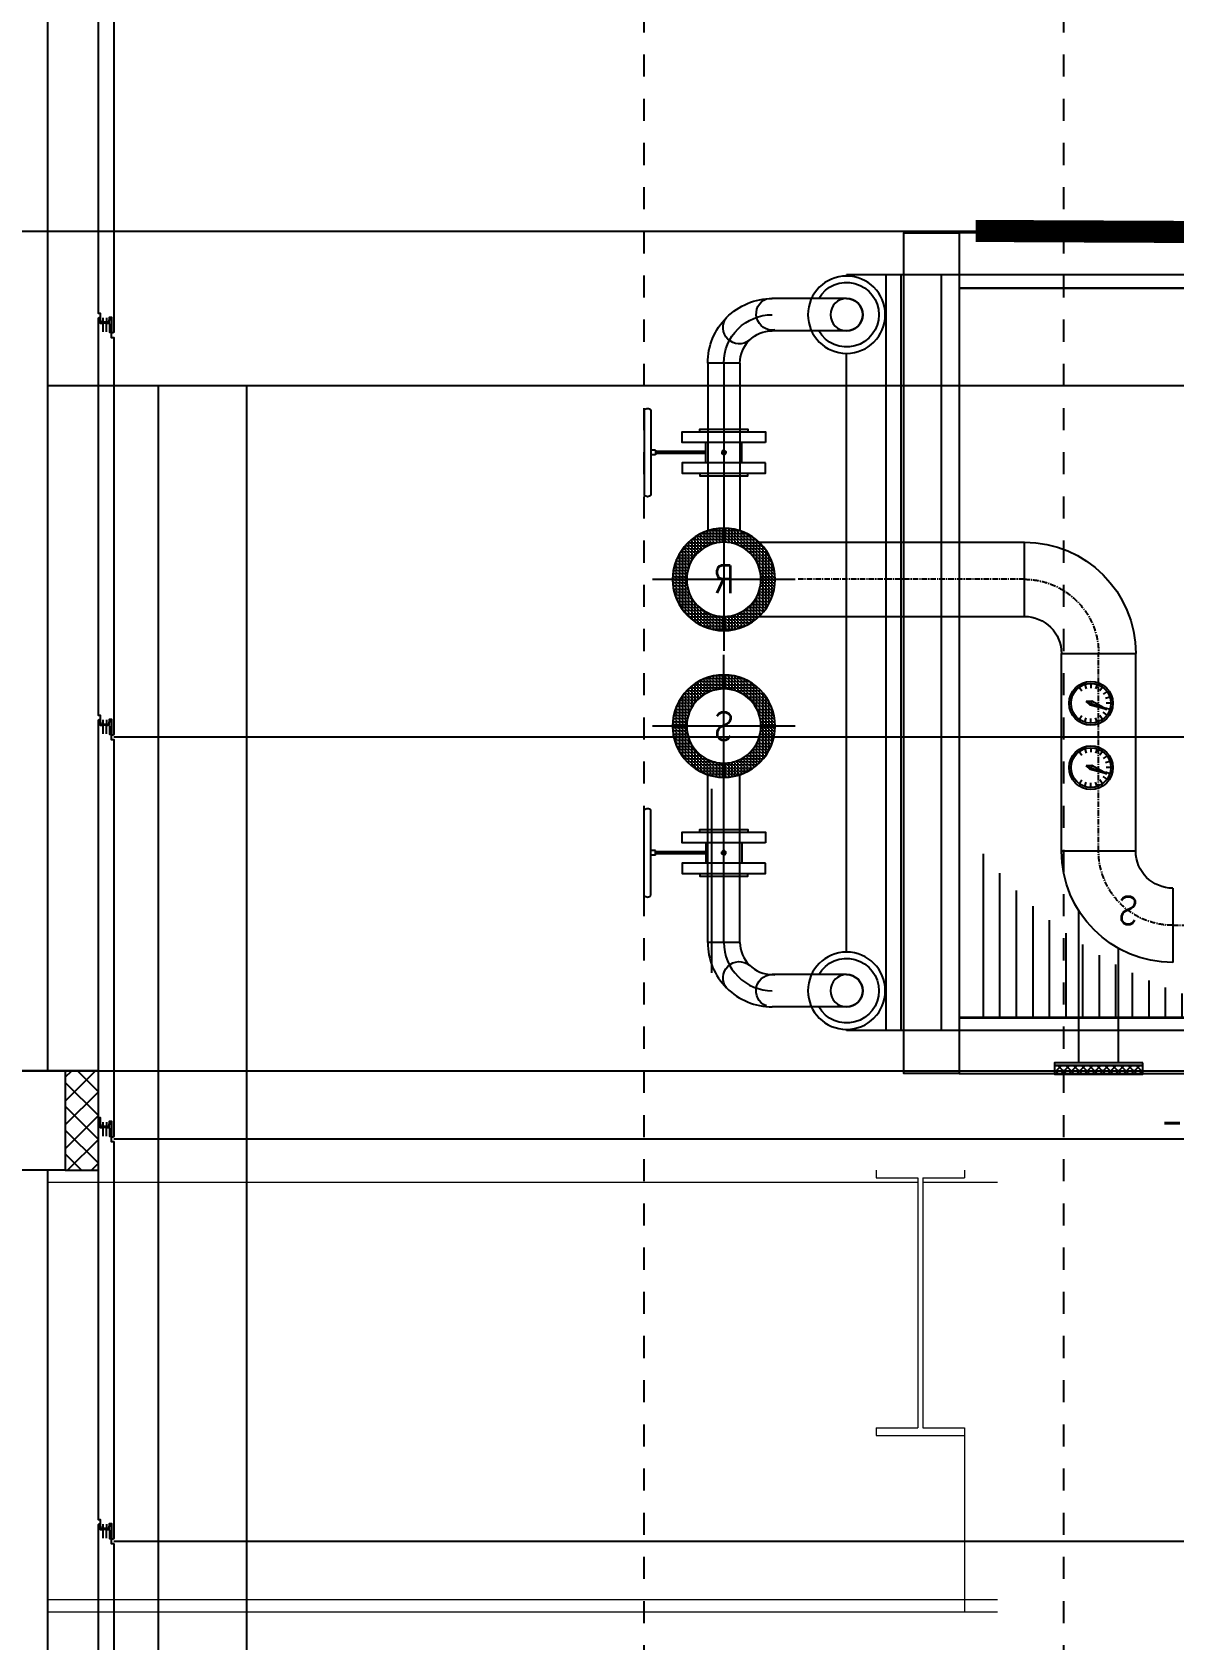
# Model space of a CAD drawing. Header units: millimetres. Extents: x -192235 to 515711, y 45168 to 947868.
# Drawn here: x 190315 to 192899, y 462662 to 466301 of the extents above; entities that cross this region are included whole.
import ezdxf
from ezdxf.enums import TextEntityAlignment as Align

# ---------------------------------------------------------------- set-up
doc = ezdxf.new("R2010")
doc.units = ezdxf.units.MM
doc.header["$LTSCALE"] = 1000
doc.header["$PDMODE"] = 1
for name, pattern in [('TPH12-SEC-@20-1$0$CENTERK5', [6.916, 6.667, -0.083, 0.083, -0.083]), ('TPH12-SEC-@20-1$0$DOTK1', [0.1, 0.05, -0.05]), ('YFM1P-短$0$$0$CENTER2', [1.125, 0.75, -0.125, 0.125, -0.125]), ('YFM1P-短$0$CENTER', [2, 1.25, -0.25, 0.25, -0.25])]:
    doc.linetypes.add(name, pattern=pattern)
for name, color, linetype in [('M-TXT', 3, 'Continuous'), ('TPH12-SEC-@20-1$0$A-DIM', 7, 'Continuous'), ('TPH12-SEC-@20-1$0$H-SIN', 252, 'TPH12-SEC-@20-1$0$CENTERK5'), ('TPH12-SEC-@20-1$0$KABE1', 252, 'Continuous'), ('TPH12-SEC-@20-1$0$MEJI', 252, 'Continuous'), ('TPH12-SEC-@20-1$0$SIAGE1', 252, 'Continuous'), ('TPH12-SEC-@20-1$0$SIAGE2', 252, 'Continuous'), ('TPH12-SEC-@20-1$0$SIAGE3', 252, 'Continuous'), ('TPH12-SEC-@20-1$0$STEEL3', 252, 'Continuous'), ('TPH12-SEC-@20-1$0$SUGATA3', 252, 'Continuous'), ('TPH12-SEC-@20-1$0$SUGATAD', 252, 'TPH12-SEC-@20-1$0$DOTK1'), ('YFM1P-短$0$$0$14P5-CSH-3-402-B$0$SH-TEXT', 4, 'Continuous'), ('YFM1P-短$0$$0$C-DCC', 1, 'Continuous'), ('YFM1P-短$0$$0$M-DCC-STEEL', 220, 'Continuous'), ('YFM1P-短$0$$0$M-FOUN', 252, 'Continuous'), ('YFM1P-短$0$$0$M-PIPE-CHWR20', 110, 'Continuous'), ('YFM1P-短$0$$0$M-PIPE-CHWS12', 130, 'Continuous'), ('YFM1P-短$0$$0$M-PIPE-CHWS12_CL', 132, 'YFM1P-短$0$$0$CENTER2'), ('YFM1P-短$0$$0$U-PCW-V', 2, 'Continuous'), ('YFM1P-短$0$14P5-CSH-3-402-B$0$SH-TEXT', 4, 'Continuous'), ('YFM1P-短$0$M-FOUN', 252, 'Continuous'), ('YFM1P-短$0$M-PIPE-CHWR20', 110, 'Continuous'), ('YFM1P-短$0$M-PIPE-CHWR20_CL', 111, 'YFM1P-短$0$CENTER'), ('YFM1P-短$0$M-PIPE-VENT', 10, 'Continuous'), ('YFM1P-短$0$S-BEAM', 7, 'Continuous'), ('YFM1P-短$0$S-COL', 7, 'Continuous')]:
    doc.layers.add(name, color=color, linetype=linetype)
doc.styles.add('aa-txt', font='simplex.shx', dxfattribs={"width": 0.7, "bigfont": 'chineset.shx'})
doc.styles.add('TPH12-SEC-@20-1$0$STANDARD', font='txt')
doc.styles.add('YFM1P-短$0$$0$14P5-CSH-3-402-B$0$AA-TXT', font='simplex.shx', dxfattribs={"width": 0.8, "bigfont": 'CHINA.shx'})
doc.styles.add('YFM1P-短$0$14P5-CSH-3-402-B$0$AA-TXT', font='simplex.shx', dxfattribs={"width": 0.8, "bigfont": 'CHINA.shx'})
doc.dimstyles.new('TPH12-SEC-@20-1$0$生成的_樣式__6', dxfattribs={"dimtxt": 60, "dimasz": 30.4, "dimexe": 0.18, "dimexo": 0.0625, "dimgap": 0, "dimtad": 1, "dimdec": 1, "dimzin": 0, "dimdsep": 46, "dimtxsty": 'TPH12-SEC-@20-1$0$STANDARD', "dimblk": 'TPH12-SEC-@20-1$0$ARROWHEAD_6', "dimblk1": 'TPH12-SEC-@20-1$0$ARROWHEAD_6', "dimblk2": 'TPH12-SEC-@20-1$0$ARROWHEAD_6', "dimcen": 0.09, "dimclrd": 12, "dimclre": 12, "dimclrt": 3, "dimazin": 0, "dimtfac": 1, "dimtdec": 4, "dimtmove": 0, "dimatfit": 3, "dimfxl": 1, "dimtolj": 1, "dimtzin": 0, "dimarcsym": 0})
pattern_1 = [(0, (3366.5036, -7.657), (0, 6.985), [5.08, -1.905]), (90, (3366.5036, -7.657), (-6.985, 4e-16), [5.08, -1.905])]

# ---------------------------------------------------------------- blocks, each defined once
blk = doc.blocks.new('TPH12-SEC-@20-1$0$$ISO-BL35900')
at = {"layer": 'TPH12-SEC-@20-1$0$SIAGE1'}
blk.add_lwpolyline([(-17, 917.4), (-17, 936.5, -0.414214), (-16.5, 937), (-11, 937), (-10.1, 948.2, -0.376614), (-8, 950, -0.414214), (-6, 948), (-6, 933.5, -0.414214), (-6.5, 933), (-10, 933), (-10, 917), (-6.5, 917, -0.414214), (-6, 916.5), (-6, 905), (-0.5, 905, -0.414214), (0, 904.5), (0, 7.5, -1), (-5, 7.5), (-5, 40), (-11, 40), (-11.7, 30.8, -0.391902), (-13.7, 29), (-13.8, 29, -0.414214), (-15.8, 31), (-15.8, 39.1)], format="xyb", dxfattribs=at)
at = {"layer": 'TPH12-SEC-@20-1$0$SIAGE2'}
for p, q in [((-16.5, 937), (-25.5, 937)), ((-13.8, 29), (-27, 29))]:
    blk.add_line(p, q, dxfattribs=at)
at = {"layer": 'TPH12-SEC-@20-1$0$SIAGE2', "color": 7}
blk.add_lwpolyline([(-25, 39.1), (-25, 31, -0.414214), (-27, 29), (-27.2, 29, -0.383541), (-29.2, 30.8), (-30, 38.7), (-30, 49), (-34.5, 49, -0.414214), (-35, 49.5), (-35, 948, -1), (-31, 948), (-31, 937), (-25.5, 937, -0.414214), (-25, 936.5), (-25, 917.4)], format="xyb", dxfattribs=at)
blk = doc.blocks.new('TPH12-SEC-@20-1$0$ARROWHEAD_6')
at = {"color": 0, "linetype": 'Continuous', "lineweight": 0}
for p, q in [((0, 0), (-1, 0)), ((-0.5, -0.5), (0.5, 0.5))]:
    blk.add_line(p, q, dxfattribs=at)
blk = doc.blocks.new('*D950')
at = {"layer": 'DEFPOINTS', "color": 0, "linetype": 'Continuous', "transparency": 16777216}
for p in [(190000, 463950), (203190, 463950), (199526.1, 462150)]:
    blk.add_point(p, dxfattribs=at)
at = {"layer": 'TPH12-SEC-@20-1$0$A-DIM', "color": 12, "linetype": 'Continuous', "lineweight": -2, "transparency": 16777216}
for p, q in [((190000.1, 463950), (203190.2, 463950)), ((203190, 463919.6), (203190, 463800)), ((203190, 462180.4), (203190, 462300)), ((199526.1, 462150), (203190.2, 462150))]:
    blk.add_line(p, q, dxfattribs=at)
at = {"layer": 'TPH12-SEC-@20-1$0$A-DIM', "color": 12, "linetype": 'Continuous', "lineweight": -2, "transparency": 16777216, "xscale": 30.40000000000001, "yscale": 30.40000000000001, "zscale": 30.40000000000001}
for p, rotation in [((203190, 463950), 90), ((203190, 462150), 270)]:
    blk.add_blockref('TPH12-SEC-@20-1$0$ARROWHEAD_6', p, dxfattribs=dict(at, rotation=rotation))
at = {"layer": 'TPH12-SEC-@20-1$0$A-DIM', "color": 3, "linetype": 'Continuous', "lineweight": 0, "transparency": 16777216, "insert": (203190, 463050), "char_height": 500, "attachment_point": 5, "rotation": 90, "style": 'TPH12-SEC-@20-1$0$STANDARD'}
blk.add_mtext('\\A1;1800', dxfattribs=at)
blk = doc.blocks.new('*D951')
at = {"layer": 'DEFPOINTS', "color": 0, "linetype": 'Continuous', "transparency": 16777216}
for p in [(190000, 466700), (203174.8, 466700), (190000, 463950)]:
    blk.add_point(p, dxfattribs=at)
at = {"layer": 'TPH12-SEC-@20-1$0$A-DIM', "color": 12, "linetype": 'Continuous', "lineweight": -2, "transparency": 16777216}
for p, q in [((190000.1, 466700), (203175, 466700)), ((203174.8, 466669.6), (203174.8, 466200)), ((203174.8, 463980.4), (203174.8, 464450)), ((190000.1, 463950), (203175, 463950))]:
    blk.add_line(p, q, dxfattribs=at)
at = {"layer": 'TPH12-SEC-@20-1$0$A-DIM', "color": 12, "linetype": 'Continuous', "lineweight": -2, "transparency": 16777216, "xscale": 30.40000000000001, "yscale": 30.40000000000001, "zscale": 30.40000000000001}
for p, rotation in [((203174.8, 466700), 90), ((203174.8, 463950), 270)]:
    blk.add_blockref('TPH12-SEC-@20-1$0$ARROWHEAD_6', p, dxfattribs=dict(at, rotation=rotation))
at = {"layer": 'TPH12-SEC-@20-1$0$A-DIM', "color": 3, "linetype": 'Continuous', "lineweight": 0, "transparency": 16777216, "insert": (203174.8, 465325), "char_height": 500, "attachment_point": 5, "rotation": 90, "style": 'TPH12-SEC-@20-1$0$STANDARD'}
blk.add_mtext('\\A1;2750', dxfattribs=at)
blk = doc.blocks.new('YFM1P-短$0$$0$DCC-2400-1850-扇60')
at = {"linetype": 'ByBlock', "lineweight": -2, "ltscale": 0.5}
h = blk.add_hatch(dxfattribs=at)
h.set_pattern_fill('LINE', color=0, scale=300, angle=450, style=0)
h.set_pattern_definition([(90, (2346.9847, -4890.3472), (-3.75, -1e-15), [])])
edge = h.paths.add_edge_path()
edge.add_line((5.62, 123.98), (5.62, 165))
edge.add_line((5.62, 165), (86.6, 165))
edge.add_ellipse((85.81, 66.12), major_axis=(69.92, 69.92), ratio=1, start_angle=44.5434, end_angle=99.1887)
h = blk.add_hatch(dxfattribs=at)
h.set_pattern_fill('LINE', color=0, scale=300, angle=450, style=0)
h.set_pattern_definition([(270, (-2113.02, 5055.3472), (3.75, 1e-15), [])])
edge = h.paths.add_edge_path()
edge.add_line((228.34, 41.02), (228.34, 0))
edge.add_line((228.34, 0), (147.37, 0))
edge.add_ellipse((148.15, 98.88), major_axis=(-69.92, 69.92), ratio=1, start_angle=134.5434, end_angle=189.1887)
at = {"color": 0, "linetype": 'ByBlock', "lineweight": -2, "ltscale": 0.5}
for p, q in [((-1.77, 168), (234.73, 168)), ((-1.77, 168), (-1.77, -3)), ((3.23, 168), (3.23, -3)), ((230.73, 168), (230.73, -3)), ((234.73, -3), (234.73, 168)), ((243.89, -3), (243.89, 168)), ((247.32, 168), (247.32, -3)), ((3.23, 165), (230.73, 165)), ((230.73, 0), (3.23, 0)), ((-1.77, -3), (234.73, -3))]:
    blk.add_line(p, q, dxfattribs=at)
for p, q in [((234.73, 168), (256.21, 168)), ((256.21, 167.75), (256.21, 168)), ((256.21, 14.75), (256.21, 150.25)), ((234.73, -3), (256.21, -3)), ((256.21, -3), (256.21, -2.75))]:
    blk.add_line(p, q)
at = {"linetype": 'Continuous'}
for centre, radius in [((256.21, 159), 8.75), ((256.21, 159), 3.65), ((256.21, 6), 8.75), ((256.21, 6), 3.65)]:
    blk.add_circle(centre, radius, dxfattribs=at)
blk = doc.blocks.new('YFM1P-短$0$$0$BV-03-S')
at = {"layer": 'YFM1P-短$0$$0$U-PCW-V'}
for p, q in [((-4.33, 18), (14.93, 18)), ((-4.33, 16.5), (14.93, 16.5)), ((4.8, 15.5), (4.8, 16.5)), ((4.8, 15.5), (5.8, 15.5)), ((5.05, 4.05), (5.05, 15.5)), ((5.55, 4.05), (5.55, 15.5)), ((5.8, 15.5), (5.8, 16.5)), ((7.6, 4.05), (3, 4.05)), ((4.82, 0.25), (5.1, 0.47)), ((4.82, -0.25), (4.82, 0.25)), ((5.1, 0.47), (5.5, 0.47)), ((5.78, 0.25), (5.5, 0.47)), ((5.78, -0.25), (5.78, 0.25)), ((4.82, -0.25), (5.1, -0.47)), ((5.1, -0.47), (5.5, -0.47)), ((5.78, -0.25), (5.5, -0.47)), ((7.6, -4.05), (3, -4.05))]:
    blk.add_line(p, q, dxfattribs=at)
for points in [[(3, -9.44), (3, 9.44), (0.62, 9.44), (0.62, -9.44), (3, -9.44)], [(7.6, -9.44), (7.6, 9.44), (9.98, 9.44), (9.98, -9.44), (7.6, -9.44)], [(0.62, 5.4), (0, 5.4), (0, -5.4), (0.62, -5.4)], [(9.98, 5.4), (10.6, 5.4), (10.6, -5.4), (9.98, -5.4)]]:
    blk.add_lwpolyline(points, dxfattribs=at)
blk.add_circle((5.3, 0), 0.272, dxfattribs=at)
for centre, start, end in [((-3.76, 17.25), 126.8699, 233.1301), ((14.36, 17.25), 306.8699, 53.1301)]:
    blk.add_arc(centre, 0.937, start, end, dxfattribs=at)
blk = doc.blocks.new('YFM1P-短$0$tg')
at = {"color": 3}
for p, q in [((-26.5, 36.4), (-20.3, 28)), ((-13.9, 42.8), (-10.7, 32.9)), ((0, 45), (0, 34.6)), ((13.9, 42.8), (10.7, 32.9)), ((26.5, 36.4), (20.3, 28)), ((-42.8, 13.9), (-32.9, 10.7)), ((-36.4, 26.5), (-28, 20.3)), ((14.1, 36.1), (-4.5, 1.7)), ((-4.5, 1.7), (4.5, -1.7)), ((-4.5, 1.7), (-4.2, -10.9)), ((-4.2, -10.9), (14.1, 36.1)), ((14.1, 36.1), (4.5, -1.7)), ((36.4, 26.5), (28, 20.3)), ((42.8, 13.9), (32.9, 10.7)), ((-45, 0), (-34.6, 0)), ((-42.8, -13.9), (-32.9, -10.7)), ((-36.4, -26.5), (-28, -20.3)), ((4.5, -1.7), (-4.2, -10.9)), ((36.4, -26.5), (28, -20.3)), ((42.8, -13.9), (32.9, -10.7)), ((45, 0), (34.6, 0))]:
    blk.add_line(p, q, dxfattribs=at)
for radius in [49.5, 45]:
    blk.add_circle((0, 0), radius, dxfattribs=at)
for p in [(-26.5, 36.4), (23.9, 42.8), (26.5, 36.4), (-42.8, 13.9), (-36.4, 26.5), (-45, 0), (-42.8, -13.9), (-36.4, -26.5), (-26.5, -36.4)]:
    blk.add_point(p, dxfattribs=at)
for p in [(-13.9, -42.8), (0, -45), (13.9, -42.8)]:
    blk.add_point(p)
blk = doc.blocks.new('YFM1P-短$0$剖面元素_3761_4', base_point=(73786.37, -4309.23))
at = {"layer": 'YFM1P-短$0$S-COL', "color": 8, "lineweight": 0}
blk.add_line((73751.37, -3819.23), (73751.37, -3286.73), dxfattribs=at)
blk = doc.blocks.new('YFM1P-短$0$剖面元素_3889_4', base_point=(73786.37, -4309.23))
at = {"layer": 'YFM1P-短$0$S-BEAM', "color": 2, "lineweight": 0}
for p, q in [((73543.87, -3286.73), (73543.87, -3288.43)), ((73553.32, -3288.43), (73543.87, -3288.43)), ((73553.32, -3288.43), (73553.32, -3345.03)), ((73554.42, -3288.43), (73554.42, -3345.03)), ((73563.87, -3288.43), (73554.42, -3288.43)), ((73563.87, -3286.73), (73563.87, -3288.43)), ((73543.87, -3345.03), (73543.87, -3346.73)), ((73553.32, -3345.03), (73543.87, -3345.03)), ((73563.87, -3346.73), (73543.87, -3346.73)), ((73563.87, -3345.03), (73554.42, -3345.03)), ((73563.87, -3345.03), (73563.87, -3346.73))]:
    blk.add_line(p, q, dxfattribs=at)
blk = doc.blocks.new('YFM1P-短$0$剖面元素_3890_4', base_point=(73786.37, -4309.23))
at = {"layer": 'YFM1P-短$0$S-BEAM', "color": 8, "lineweight": 0}
for p, q in [((73554.42, -3289.53), (73751.37, -3289.53)), ((73543.87, -3346.73), (73543.87, -3383.93)), ((73543.87, -3383.93), (73751.37, -3383.93)), ((73543.87, -3383.93), (73543.87, -3386.73)), ((73543.87, -3386.73), (73751.37, -3386.73))]:
    blk.add_line(p, q, dxfattribs=at)
blk = doc.blocks.new('YFM1P-短$0$剖面元素_3891_4', base_point=(73786.37, -4309.23))
at = {"layer": 'YFM1P-短$0$S-BEAM', "color": 8, "lineweight": 0}
for p, q in [((73536.37, -3289.53), (73553.32, -3289.53)), ((73536.37, -3383.93), (73543.87, -3383.93)), ((73536.37, -3386.73), (73543.87, -3386.73))]:
    blk.add_line(p, q, dxfattribs=at)
blk = doc.blocks.new('YFM1P-短$0$A$Cec50b6d4')
at = {"layer": 'YFM1P-短$0$S-BEAM', "lineweight": 0}
for name in ['YFM1P-短$0$剖面元素_3889_4', 'YFM1P-短$0$剖面元素_3891_4', 'YFM1P-短$0$剖面元素_3890_4']:
    blk.add_blockref(name, (0, 0), dxfattribs=at)
at = {"layer": 'YFM1P-短$0$S-COL', "lineweight": 0}
blk.add_blockref('YFM1P-短$0$剖面元素_3761_4', (0, 0), dxfattribs=at)
blk = doc.blocks.new('YFM1P-短')
at = {"layer": 'YFM1P-短$0$$0$M-PIPE-CHWS12'}
h = blk.add_hatch(dxfattribs=at)
h.set_pattern_fill('ANGLE', color=1)
h.set_pattern_definition(pattern_1)
edge = h.paths.add_edge_path()
edge.add_arc((98119.6, 465062.3), 116, 0, 360)
edge = h.paths.add_edge_path(flags=17)
edge.add_arc((98119.6, 465062.3), 84, 0, 360)
h = blk.add_hatch(dxfattribs=at)
h.set_pattern_fill('ANGLE', color=1)
h.set_pattern_definition(pattern_1)
edge = h.paths.add_edge_path()
edge.add_arc((98119.6, 464730.3), 116, 0, 360)
edge = h.paths.add_edge_path(flags=17)
edge.add_arc((98119.6, 464730.3), 84, 0, 360)
at = {"layer": 'YFM1P-短$0$M-PIPE-VENT'}
h = blk.add_hatch(dxfattribs=at)
h.set_pattern_fill('ANSI37', color=256, scale=100, style=0)
h.set_pattern_definition([(45, (-318081.37, 377549.639), (-8.83883476, 8.83883476), []), (135, (-318081.37, 377549.639), (-8.83883476, -8.83883476), [])])
h.paths.add_polyline_path([(97171.5, 463962.3), (97171.5, 463942.3), (97371.5, 463942.3), (97371.5, 463962.3)])
at = {"layer": 'YFM1P-短$0$$0$M-DCC-STEEL'}
for points in [[(97587.1, 465846.3), (97587.1, 465721.3), (95312.1, 465721.3), (95312.1, 465846.3)], [(97587.1, 463944.3), (97712.1, 463944.3), (97712.1, 465846.3), (97587.1, 465846.3)], [(97587.1, 464069.3), (97587.1, 463944.3), (95312.1, 463944.3), (95312.1, 464069.3)]]:
    blk.add_lwpolyline(points, close=True, dxfattribs=at)
at = {"layer": 'YFM1P-短$0$$0$M-FOUN'}
blk.add_line((98146.7, 464171.6), (98146.7, 464588.1), dxfattribs=at)
at = {"layer": 'YFM1P-短$0$$0$M-FOUN', "color": 2, "const_width": 50}
blk.add_lwpolyline([(95849.6, 466246.3), (95849.6, 465842.7), (97549.6, 465850.8)], dxfattribs=at)
at = {"layer": 'YFM1P-短$0$$0$M-PIPE-CHWR20'}
for p, q in [((97841.8, 465697.8), (98011.2, 465697.8)), ((97841.8, 465624.8), (98009.5, 465624.8)), ((98083.1, 465551.8), (98156.1, 465551.8)), ((98083.1, 465551.8), (98083.1, 465172.5, 0)), ((98119.6, 465551.8), (98119.6, 465178.3, 0)), ((98156.1, 465551.8), (98156.1, 465172.5, 0)), ((98119.6, 465223.8), (98119.6, 464900.9)), ((97958.1, 465062.3), (98281, 465062.3))]:
    blk.add_line(p, q, dxfattribs=at)
for points in [[(98156.1, 465551.8, 0.198912), (98113.3, 465655.1, 0.198912), (98010.1, 465697.8)], [(98119.6, 465551.8, 0.198912), (98087.5, 465629.3, 0.198912), (98010.1, 465661.3, 0.198912)], [(98083.1, 465551.8, 0.198912), (98061.7, 465603.5, 0.198912), (98010.1, 465624.8)]]:
    blk.add_lwpolyline(points, format="xyb", dxfattribs=at)
for radius in [116, 84]:
    blk.add_circle((98119.6, 465062.3), radius, dxfattribs=at)
for centre, radius, start, end in [((97841.8, 465661.3), 73, 30, 330), ((97841.8, 465661.3), 36.5, 90, 270), ((98009.6, 465663.1), 36.7, 261.3561, 68.6439), ((98084.6, 465632.1), 36.7, 231.3561, 38.6439)]:
    blk.add_arc(centre, radius, start, end, dxfattribs=at)
at = {"layer": 'YFM1P-短$0$$0$M-PIPE-CHWS12'}
for p, q in [((98119.6, 464568.9), (98119.6, 464891.8)), ((97958.1, 464730.3), (98281, 464730.3)), ((98083.1, 464240.8), (98083.1, 464620.2, 0)), ((98156.1, 464240.8), (98156.1, 464620.2, 0)), ((98083.1, 464240.8), (98156.1, 464240.8)), ((97841.8, 464167.8), (98010.3, 464167.8)), ((97841.8, 464094.8), (98010.1, 464094.8))]:
    blk.add_line(p, q, dxfattribs=at)
for points in [[(98083.1, 464240.8, -0.198912), (98061.7, 464189.2, -0.198912), (98010.1, 464167.8)], [(98156.1, 464240.8, -0.198912), (98113.3, 464137.6, -0.198912), (98010.1, 464094.8)], [(98119.6, 464240.8, -0.198912), (98087.5, 464163.4, -0.198912), (98010.1, 464131.3, -0.198912)]]:
    blk.add_lwpolyline(points, format="xyb", dxfattribs=at)
for radius in [116, 84]:
    blk.add_circle((98119.6, 464730.3), radius, dxfattribs=at)
for centre, radius, start, end in [((97841.8, 464131.3), 73, 30, 330), ((98084.6, 464160.5), 36.7, 321.3561, 128.6439), ((97841.8, 464131.3), 36.5, 90, 270), ((98010.1, 464131.3), 36.7, 291.3561, 98.6439)]:
    blk.add_arc(centre, radius, start, end, dxfattribs=at)
at = {"layer": 'YFM1P-短$0$$0$M-PIPE-CHWS12_CL'}
blk.add_line((98119.6, 464240.8), (98119.6, 464614.3, 0), dxfattribs=at)
at = {"layer": 'YFM1P-短$0$M-FOUN'}
blk.add_line((101830.3, 465850), (90140.3, 465850), dxfattribs=at)
at = {"layer": 'YFM1P-短$0$M-PIPE-CHWR20'}
for p, q in [((98039.7, 465146.4), (97439.5, 465146.4)), ((97439.5, 464978.4), (97439.5, 465146.4)), ((98039.7, 464978.2), (97433.7, 464978.2)), ((97187.5, 464447.3), (97187.5, 464894.4)), ((97355.5, 464894.4), (97187.5, 464894.4)), ((97355.5, 464447.3), (97355.5, 464894.4)), ((97187.5, 464447.3), (97355.5, 464447.3)), ((97103.5, 464363.3), (97103.5, 464195.3)), ((97316.5, 463968.3, 0), (97316, 464311.9, 0)), ((97226.5, 463968.3, 0), (97226.5, 464227.3, 0))]:
    blk.add_line(p, q, dxfattribs=at)
for centre, radius, start, end in [((97439.5, 464894.4), 252, 90, 180), ((97439.5, 464894.4), 84, 90, 180), ((97103.5, 464447.3), 84, 270, 0), ((97103.5, 464447.3), 252, 270, 0)]:
    blk.add_arc(centre, radius, start, end, dxfattribs=at)
at = {"layer": 'YFM1P-短$0$M-PIPE-CHWR20_CL', "linetype": 'YFM1P-短$0$CENTER', "ltscale": 0.01}
for p, q in [((97439.5, 465062.4), (97951.6, 465062.4)), ((97271.5, 464447.3), (97271.5, 464894.4)), ((97103.5, 464279.9), (95805.1, 464279.3, 0))]:
    blk.add_line(p, q, dxfattribs=at)
for centre, start, end in [((97439.5, 464894.4), 90, 180), ((97103.5, 464447.3), 270, 0)]:
    blk.add_arc(centre, 168, start, end, dxfattribs=at)
at = {"layer": 'YFM1P-短$0$M-PIPE-VENT'}
blk.add_lwpolyline([(97171.5, 463968.3), (97371.5, 463968.3), (97371.5, 463962.3), (97171.5, 463962.3)], close=True, dxfattribs=at)
blk.add_lwpolyline([(97371.5, 463962.3), (97371.5, 463942.3), (97171.5, 463942.3), (97171.5, 463962.3), (97371.5, 463962.3)], dxfattribs=at)
at = {"layer": 'YFM1P-短$0$$0$C-DCC', "xscale": 10, "yscale": 10, "zscale": 10}
blk.add_blockref('YFM1P-短$0$$0$DCC-2400-1850-扇60', (95279.7, 464071.3), dxfattribs=at)
at = {"layer": 'YFM1P-短$0$$0$M-FOUN', "yscale": 10.00000000000002, "zscale": 10.00000000000002, "rotation": 270}
for p, xscale in [((98119.6, 465402.3), 10.00000000000002), ((98119.6, 464390.3), -10.00000000000002)]:
    blk.add_blockref('YFM1P-短$0$$0$BV-03-S', p, dxfattribs=dict(at, xscale=xscale))
at = {"layer": 'YFM1P-短$0$M-FOUN', "xscale": 10, "yscale": 10, "zscale": 10}
blk.add_blockref('YFM1P-短$0$A$Cec50b6d4', (100000, 453500), dxfattribs=at)
at = {"layer": 'YFM1P-短$0$M-PIPE-CHWR20', "xscale": -1.000000000000003, "rotation": 90}
for p in [(97288.9, 464781.8), (97288.9, 464636.3)]:
    blk.add_blockref('YFM1P-短$0$tg', p, dxfattribs=at)
at = {"layer": 'YFM1P-短$0$$0$14P5-CSH-3-402-B$0$SH-TEXT', "color": 4, "style": 'YFM1P-短$0$$0$14P5-CSH-3-402-B$0$AA-TXT', "width": 0.8}
for s, p in [('R', (98119.6, 465062.3)), ('S', (98119.6, 464730.3))]:
    blk.add_text(s, height=62.5, dxfattribs=at).set_placement(p, align=Align.MIDDLE_CENTER)
at = {"layer": 'YFM1P-短$0$14P5-CSH-3-402-B$0$SH-TEXT', "color": 4, "style": 'YFM1P-短$0$14P5-CSH-3-402-B$0$AA-TXT', "width": 0.8}
blk.add_text('S', height=62.5, dxfattribs=at).set_placement((97204.7, 464313.2), align=Align.MIDDLE_CENTER)
blk = doc.blocks.new('TPH12-SEC-@20-1')
at = {"layer": 'TPH12-SEC-@20-1$0$SIAGE3'}
h = blk.add_hatch(dxfattribs=at)
h.set_pattern_fill('ANSI37', color=256, scale=12, style=0)
h.set_pattern_definition([(135, (372800, 47075), (26.9407684, 26.9407684), []), (45, (372800, 47075), (26.9407684, -26.9407684), [])])
h.paths.add_polyline_path([(190390, 463725), (190465, 463725), (190465, 463950), (190390, 463950)])
at = {"layer": 'TPH12-SEC-@20-1$0$H-SIN'}
blk.add_line((84160.9, 463950), (201769.6, 463950), dxfattribs=at)
at = {"layer": 'TPH12-SEC-@20-1$0$KABE1'}
for p, q in [((190390, 463950), (99610, 463950)), ((190390, 463950), (190390, 463725)), ((190390, 463725), (99610, 463725))]:
    blk.add_line(p, q, dxfattribs=at)
at = {"layer": 'TPH12-SEC-@20-1$0$MEJI'}
for p, q in [((193850, 464705), (190500, 464705)), ((193850, 463795), (190500, 463795)), ((193850, 462885), (190500, 462885))]:
    blk.add_line(p, q, dxfattribs=at)
at = {"layer": 'TPH12-SEC-@20-1$0$SIAGE3'}
blk.add_lwpolyline([(190390, 463725), (190465, 463725), (190465, 463950), (190390, 463950)], close=True, dxfattribs=at)
at = {"layer": 'TPH12-SEC-@20-1$0$STEEL3'}
for p, q in [((190350, 474650), (190350, 463950)), ((190350, 463725), (190350, 455950))]:
    blk.add_line(p, q, dxfattribs=at)
at = {"layer": 'TPH12-SEC-@20-1$0$SUGATA3'}
for p, q in [((193338, 465500), (190350, 465500)), ((190600, 465500), (190600, 453100)), ((190800, 465500), (190800, 453100))]:
    blk.add_line(p, q, dxfattribs=at)
at = {"layer": 'TPH12-SEC-@20-1$0$SUGATAD'}
for p, q in [((191700, 453100), (191700, 477445)), ((192650, 453100), (192650, 475625))]:
    blk.add_line(p, q, dxfattribs=at)
at = {"layer": 'TPH12-SEC-@20-1$0$SIAGE1'}
for p in [(190500, 465615), (190500, 464705), (190500, 463795), (190500, 462885), (190500, 461975)]:
    blk.add_blockref('TPH12-SEC-@20-1$0$$ISO-BL35900', p, dxfattribs=at)
at = {"layer": 'TPH12-SEC-@20-1$0$A-DIM', "color": 12, "linetype": 'Continuous', "lineweight": 0}
for base, p1, p2, picture, middle in [((203174.8, 466700), (190000, 463950), (190000, 466700), '*D951', (203174.8, 465325)), ((203190, 463950), (199526.1, 462150), (190000, 463950), '*D950', (203190, 463050))]:
    dim = blk.add_linear_dim(base=base, p1=p1, p2=p2, angle=90, dimstyle='TPH12-SEC-@20-1$0$生成的_樣式__6', override={"dimtxt": 500, "dimdec": 0}, dxfattribs=at)
    dim.commit()
    dim.dimension.update_dxf_attribs({"geometry": picture, "text_midpoint": middle, "dimtype": 128, "text_rotation": 90})

msp = doc.modelspace()

# ---------------------------------------------------------------- block references
msp.add_blockref('TPH12-SEC-@20-1', (0, 0))

# ---------------------------------------------------------------- next in the draw order: block references
at = {"xscale": -1}
msp.add_blockref('YFM1P-短', (290000, 0), dxfattribs=at)

# ---------------------------------------------------------------- next in the draw order: texts
at = {"layer": 'M-TXT', "style": 'aa-txt', "width": 0.45}
msp.add_text('- 250A 18%%DC CHR For DCC', height=100, dxfattribs=at).set_placement((192869.57637, 463839.00143), align=Align.MIDDLE_LEFT)

doc.saveas('drawing.dxf')
